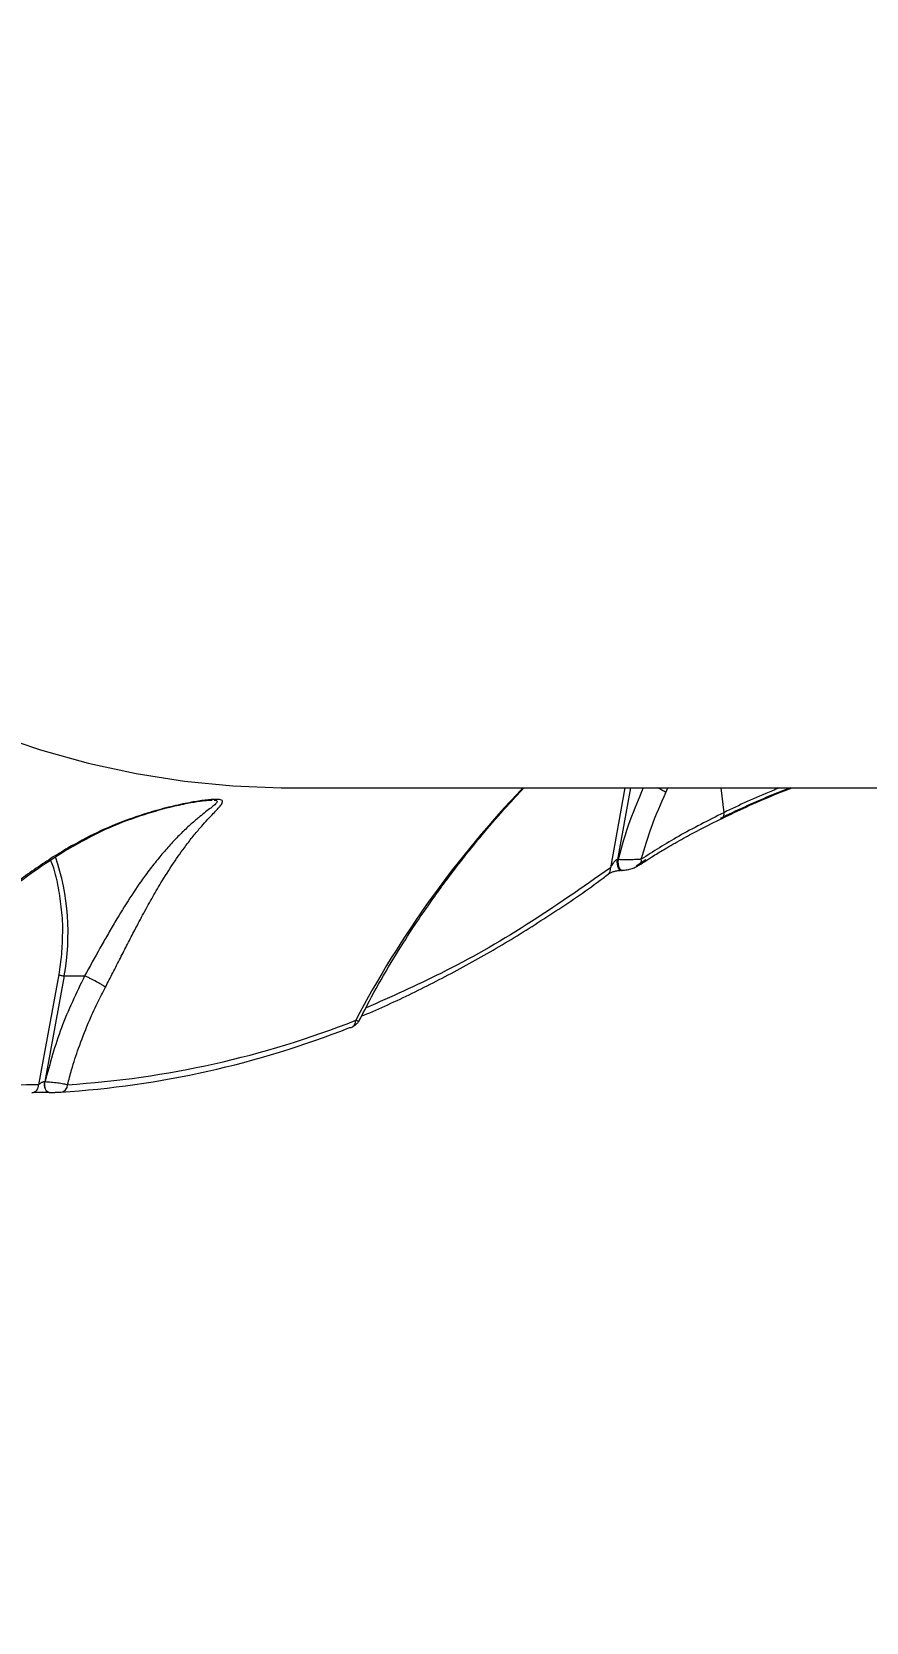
# Model space of a CAD drawing. Header units: millimetres. Extents: x -5873 to 5805, y -5301 to 4302.
# Drawn here: x 408.7 to 512.3, y 566.6 to 764.3 of the extents above; entities that cross this region are included whole.
import ezdxf

# ---------------------------------------------------------------- set-up
doc = ezdxf.new("R2010")
doc.units = ezdxf.units.MM
doc.layers.add('DIKOM_ОБЪЕКТ', color=7, linetype='Continuous')
doc.layers.add('DIKOM_РАЗМЕР_ОБЪЕКТА', color=7, linetype='Continuous')
doc.styles.add('style1', font='arial.ttf', dxfattribs={"width": 0.8})
doc.dimstyles.new('1-50', dxfattribs={"dimtxt": 300, "dimasz": 200, "dimexe": 100, "dimexo": 0, "dimgap": 100, "dimtad": 1, "dimtxsty": 'style1', "dimcen": 200, "dimclrd": 7, "dimclre": 7, "dimclrt": 7, "dimadec": 1, "dimazin": 2, "dimtfac": 1, "dimtmove": 0, "dimatfit": 2, "dimfxl": 0, "dimlwd": 25, "dimlwe": 18, "dimarcsym": 0})

# ---------------------------------------------------------------- blocks, each defined once
blk = doc.blocks.new('*D9')
at = {"layer": 'Defpoints', "color": 0, "transparency": 16777216}
for p in [(1338.11, 2802.44), (-4588.97, -1585.51), (-117.5, -1585.51)]:
    blk.add_point(p, dxfattribs=at)
at = {"layer": 'DIKOM_РАЗМЕР_ОБЪЕКТА', "color": 7, "lineweight": 18, "transparency": 16777216}
for p, q in [((1338.11, 2802.44), (-4688.97, 2802.44)), ((-117.5, -1585.51), (-4688.97, -1585.51))]:
    blk.add_line(p, q, dxfattribs=at)
at = {"layer": 'DIKOM_РАЗМЕР_ОБЪЕКТА', "color": 7, "lineweight": 25, "transparency": 16777216}
blk.add_line((-4588.97, 2602.44), (-4588.97, -1385.51), dxfattribs=at)
at = {"layer": 'DIKOM_РАЗМЕР_ОБЪЕКТА', "color": 7, "transparency": 16777216}
for points in [[(-4622.31, 2602.44), (-4555.64, 2602.44), (-4588.97, 2802.44)], [(-4622.31, -1385.51), (-4555.64, -1385.51), (-4588.97, -1585.51)]]:
    blk.add_solid(points, dxfattribs=at)
at = {"layer": 'DIKOM_РАЗМЕР_ОБЪЕКТА', "color": 7, "transparency": 16777216, "insert": (-4842.15, 460.98), "char_height": 300, "attachment_point": 5, "rotation": 90, "style": 'style1'}
blk.add_mtext('4400', dxfattribs=at)
blk = doc.blocks.new('*D10')
at = {"layer": 'Defpoints', "color": 0, "transparency": 16777216}
for p in [(4304.51, 1053.39), (-1538.59, -1332.39), (4304.51, -4224.84)]:
    blk.add_point(p, dxfattribs=at)
at = {"layer": 'DIKOM_РАЗМЕР_ОБЪЕКТА', "color": 7, "lineweight": 18, "transparency": 16777216}
for p, q in [((4304.51, 1053.39), (4304.51, -4324.84)), ((-1538.59, -1332.39), (-1538.59, -4324.84))]:
    blk.add_line(p, q, dxfattribs=at)
at = {"layer": 'DIKOM_РАЗМЕР_ОБЪЕКТА', "color": 7, "lineweight": 25, "transparency": 16777216}
blk.add_line((-1338.59, -4224.84), (4104.51, -4224.84), dxfattribs=at)
at = {"layer": 'DIKOM_РАЗМЕР_ОБЪЕКТА', "color": 7, "transparency": 16777216}
for points in [[(-1338.59, -4191.51), (-1338.59, -4258.18), (-1538.59, -4224.84)], [(4104.51, -4191.51), (4104.51, -4258.18), (4304.51, -4224.84)]]:
    blk.add_solid(points, dxfattribs=at)
at = {"layer": 'DIKOM_РАЗМЕР_ОБЪЕКТА', "color": 7, "transparency": 16777216, "insert": (1679.28, -3971.67), "char_height": 300, "attachment_point": 5, "style": 'style1'}
blk.add_mtext('5850', dxfattribs=at)

msp = doc.modelspace()

# ---------------------------------------------------------------- linework, layer by layer
at = {"layer": 'DIKOM_ОБЪЕКТ', "color": 7, "linetype": 'Continuous', "lineweight": 15}
for p, q in [((440.646, 670.307), (702.775, 670.322)), ((482.347, 670.309), (480.554, 660.368)), ((483.049, 670.309), (481.441, 661.397)), ((487.449, 669.739), (487.706, 670.309)), ((494.261, 670.31), (494.632, 667.224)), ((430.888, 668.801), (431.085, 668.799)), ((413.235, 662.768), (413.243, 662.759)), ((481.521, 661.397), (481.441, 661.397)), ((481.927, 660.066), (481.898, 660.068)), ((481.927, 660.066), (482.007, 660.066)), ((482.007, 660.066), (482.049, 660.069)), ((484.97, 661.355), (483.747, 660.604)), ((412.056, 647.117), (409.551, 633.431)), ((412.728, 646.952), (410.322, 633.808)), ((412.728, 646.952), (415.261, 646.953)), ((415.267, 646.951), (415.261, 646.953)), ((410.35, 633.808), (410.322, 633.808)), ((410.822, 632.474), (410.807, 632.473)), ((410.807, 632.473), (410.835, 632.473)), ((410.85, 632.474), (410.835, 632.473))]:
    msp.add_line(p, q, dxfattribs=at)
at = {"layer": 'DIKOM_ОБЪЕКТ', "color": 7, "linetype": 'Continuous', "lineweight": 15, "flags": 128}
for points in [[(403.862, 677.04), (409.773, 675.037), (415.714, 673.385), (421.677, 672.085), (427.659, 671.139), (433.652, 670.548), (439.652, 670.311), (440.646, 670.307)], [(481.898, 660.068), (481.823, 660.086), (481.686, 660.182), (481.568, 660.349), (481.479, 660.573), (481.425, 660.837), (481.412, 661.119), (481.441, 661.397)], [(481.521, 661.397), (481.493, 661.119), (481.506, 660.837), (481.559, 660.573), (481.649, 660.349), (481.767, 660.182), (481.904, 660.086), (482.007, 660.066)], [(410.807, 632.473), (410.698, 632.496), (410.58, 632.576), (410.476, 632.708), (410.391, 632.885), (410.33, 633.096), (410.297, 633.33), (410.295, 633.572), (410.322, 633.808)], [(410.835, 632.473), (410.726, 632.496), (410.608, 632.576), (410.504, 632.708), (410.419, 632.885), (410.358, 633.096), (410.325, 633.33), (410.323, 633.572), (410.35, 633.808)]]:
    msp.add_lwpolyline(points, dxfattribs=at)
at = {"layer": 'DIKOM_ОБЪЕКТ', "color": 7, "linetype": 'Continuous', "lineweight": 15}
for centre, radius, start, end in [((561.977, 582.054), 127.691, 136.27861, 152.29046), ((482.423, 662.056), 9.18, 56.80708, 64.02587), ((494.056, 667.015), 0.613, 307.36799, 19.90491), ((383.405, 652.267), 29.801, 349.72666, 18.53735), ((479.761, 660.177), 0.816, 316.87391, 13.55869), ((483.678, 661.294), 0.734, 305.72119, 11.85174), ((479.916, 660.068), 0.629, 295.78313, 314.40568), ((404.797, 750.364), 118.096, 273.64193, 291.54657), ((405.653, 751.031), 117.836, 273.64211, 291.54658), ((448.171, 641.234), 0.714, 269.81023, 304.39376), ((448.049, 641.356), 0.884, 306.47877, 4.76032), ((408.631, 633.351), 0.923, 274.6668, 4.9617), ((412.232, 633.411), 0.907, 274.21738, 1.37579)]:
    msp.add_arc(centre, radius, start, end, dxfattribs=at)
for points, knots in [([(449.294, 641.234), (450.002, 642.621), (451.443, 645.445), (453.807, 649.441), (456.064, 652.981), (457.977, 655.782), (459.61, 658.058), (461.168, 660.144), (462.909, 662.381), (465.086, 665.042), (467.401, 667.737), (469.103, 669.548), (469.818, 670.308)], [0, 0, 0, 0, 0.1389279, 0.2828902, 0.4028602, 0.4981175, 0.5689933, 0.6368785, 0.7134994, 0.8019172, 0.9168382, 1, 1, 1, 1]), ([(484.649, 670.309), (484.063, 668.958), (482.797, 666.037), (481.967, 663.019), (481.521, 661.397)], [0, 0, 0, 0, 0.4624175, 1, 1, 1, 1]), ([(502.908, 670.31), (502.052, 669.979), (498.925, 668.771), (496.188, 667.462), (494.201, 666.512)], [0, 0, 0, 0, 0.2738489, 1, 1, 1, 1]), ([(494.428, 666.528), (496.399, 667.47), (499.128, 668.773), (502.247, 669.976), (503.113, 670.31)], [0, 0, 0, 0, 0.7223753, 1, 1, 1, 1]), ([(501.563, 670.31), (501.265, 670.194), (498.757, 669.216), (496.564, 668.157), (494.632, 667.224)], [0, 0, 0, 0, 0.1189983, 1, 1, 1, 1]), ([(417.845, 645.55), (418.155, 646.148), (418.781, 647.353), (419.697, 649.155), (420.602, 650.932), (421.569, 652.81), (422.62, 654.791), (423.754, 656.837), (425.062, 659.06), (426.504, 661.307), (427.867, 663.202), (429.005, 664.638), (429.934, 665.721), (430.736, 666.594), (431.384, 667.271), (431.902, 667.816), (432.28, 668.257), (432.425, 668.556), (432.361, 668.729), (432.124, 668.859), (431.547, 668.897), (430.629, 668.828), (429.843, 668.733), (428.969, 668.598), (427.6, 668.35), (425.604, 667.906), (423.053, 667.196), (420.067, 666.181), (416.733, 664.811), (414.379, 663.503), (413.199, 662.847)], [0, 0, 0, 0, 0.0312571, 0.0629768, 0.0937445, 0.1252851, 0.1651891, 0.2066982, 0.2501565, 0.3126632, 0.3745095, 0.4157059, 0.4576187, 0.4988617, 0.5312277, 0.5609959, 0.5947844, 0.6235721, 0.6401207, 0.6552208, 0.6867228, 0.7019655, 0.7183172, 0.7332026, 0.7495559, 0.7895104, 0.8324353, 0.8751386, 0.937408, 1, 1, 1, 1]), ([(413.254, 662.732), (414.768, 663.584), (417.659, 665.21), (421.963, 666.834), (425.415, 667.842), (427.917, 668.394), (429.514, 668.665), (430.541, 668.786), (430.914, 668.8), (431.057, 668.806)], [0, 0, 0, 0, 0.2595164, 0.49535, 0.689387, 0.8053673, 0.8947656, 0.9596725, 1, 1, 1, 1]), ([(431.367, 668.796), (431.425, 668.789), (431.545, 668.775), (431.682, 668.725), (431.748, 668.635), (431.67, 668.446), (431.346, 668.141), (430.79, 667.703), (430.135, 667.193), (429.332, 666.548), (428.372, 665.723), (427.289, 664.71), (426.165, 663.556), (425.031, 662.287), (423.864, 660.859), (422.489, 659.035), (420.885, 656.686), (419.343, 654.183), (418.101, 652.043), (416.85, 649.821), (415.903, 648.104), (415.267, 646.951)], [0, 0, 0, 0, 0.0118712, 0.0241967, 0.0462821, 0.0713144, 0.1181025, 0.1643834, 0.2106324, 0.2570192, 0.3190619, 0.3834241, 0.4423019, 0.5055499, 0.5668459, 0.6277169, 0.7204249, 0.8136076, 0.8606923, 0.9064261, 1, 1, 1, 1]), ([(484.396, 661.445), (484.812, 662.848), (485.645, 665.655), (486.848, 668.377), (487.449, 669.739)], [0, 0, 0, 0, 0.4996352, 1, 1, 1, 1]), ([(494.632, 667.224), (492.71, 666.254), (488.864, 664.312), (485.886, 662.401), (484.396, 661.445)], [0, 0, 0, 0, 0.4999546, 1, 1, 1, 1]), ([(488.592, 663.461), (488.944, 663.66), (489.923, 664.215), (491.835, 665.24), (493.49, 666.062), (494.428, 666.528)], [0, 0, 0, 0, 0.1951207, 0.5435892, 1, 1, 1, 1]), ([(413.199, 662.847), (412.502, 662.424), (411.074, 661.558), (408.949, 660.135), (406.783, 658.58), (404.696, 656.963), (402.684, 655.295), (400.817, 653.64), (398.977, 651.905), (396.635, 649.549), (393.877, 646.493), (390.925, 642.755), (388.285, 638.951), (386.825, 636.384), (386.094, 635.099)], [0, 0, 0, 0, 0.0582653, 0.1194063, 0.1834728, 0.2505195, 0.3109851, 0.3747113, 0.4347249, 0.4995489, 0.6251062, 0.7503634, 0.8750549, 1, 1, 1, 1]), ([(386.353, 634.629), (387.151, 636.082), (388.708, 638.917), (391.437, 642.844), (394.057, 646.183), (396.606, 649.099), (399.435, 652.041), (402.536, 654.925), (405.932, 657.734), (409.451, 660.365), (412.085, 662.014), (413.467, 662.879)], [0, 0, 0, 0, 0.1386421, 0.2705789, 0.3806363, 0.4686953, 0.5652844, 0.6855684, 0.7791706, 0.8841216, 1, 1, 1, 1]), ([(413.243, 662.759), (413.245, 662.757), (413.255, 662.745), (413.224, 662.801), (413.199, 662.847)], [0, 0, 0, 0, 0.1898479, 1, 1, 1, 1]), ([(484.107, 660.699), (484.699, 661.089), (485.723, 661.763), (487.173, 662.639), (488.073, 663.17), (488.505, 663.412), (488.592, 663.461)], [0, 0, 0, 0, 0.4286703, 0.7405851, 0.9477982, 1, 1, 1, 1]), ([(411.036, 661.309), (411.14, 661.041), (411.539, 660.012), (412.014, 657.937), (412.393, 655.2), (412.54, 653.272), (412.499, 652.311), (412.497, 652.284)], [0, 0, 0, 0, 0.1043546, 0.4017062, 0.6990616, 0.9917428, 1, 1, 1, 1]), ([(480.554, 660.368), (477.086, 657.942), (470.15, 653.09), (460.013, 647.312), (453.314, 644.353), (450.209, 642.981)], [0, 0, 0, 0, 0.3491459, 0.6983452, 1, 1, 1, 1]), ([(480.354, 659.617), (480.448, 659.678), (480.633, 659.798), (481.015, 659.944), (481.379, 660.029), (481.682, 660.065), (481.827, 660.067), (481.899, 660.067)], [0, 0, 0, 0, 0.2696839, 0.5298597, 0.7712858, 0.8853044, 1, 1, 1, 1]), ([(481.441, 661.397), (481.418, 661.394), (481.37, 661.389), (481.252, 661.333), (481.073, 661.185), (480.799, 660.853), (480.652, 660.562), (480.554, 660.368)], [0, 0, 0, 0, 0.0484761, 0.1039332, 0.2504422, 0.5003074, 1, 1, 1, 1]), ([(484.396, 661.445), (484.237, 661.431), (483.914, 661.404), (483.321, 661.385), (482.795, 661.377), (482.366, 661.377), (481.925, 661.382), (481.657, 661.392), (481.521, 661.397)], [0, 0, 0, 0, 0.2320877, 0.4700113, 0.5951313, 0.7250114, 0.8602376, 1, 1, 1, 1]), ([(481.98, 660.067), (482.082, 660.072), (482.283, 660.08), (482.623, 660.137), (482.947, 660.212), (483.337, 660.329), (483.763, 660.494), (483.993, 660.631), (484.107, 660.699)], [0, 0, 0, 0, 0.1396786, 0.2755243, 0.405755, 0.5309408, 0.7687593, 1, 1, 1, 1]), ([(449.682, 641.976), (449.763, 642.008), (451.859, 642.836), (455.94, 644.768), (461.925, 647.805), (467.879, 651.213), (473.792, 654.983), (477.929, 657.783), (480.075, 659.417), (480.285, 659.577)], [0, 0, 0, 0, 0.0077631, 0.2006009, 0.3941871, 0.5884591, 0.7833546, 0.9788068, 1, 1, 1, 1]), ([(412.497, 652.284), (412.479, 651.399), (412.443, 649.64), (412.184, 647.954), (412.056, 647.117)], [0, 0, 0, 0, 0.5037861, 1, 1, 1, 1]), ([(415.261, 646.953), (414.229, 644.812), (412.167, 640.533), (410.955, 636.049), (410.35, 633.808)], [0, 0, 0, 0, 0.5002256, 1, 1, 1, 1]), ([(412.056, 647.117), (412.094, 647.095), (412.171, 647.052), (412.35, 646.997), (412.548, 646.959), (412.668, 646.955), (412.728, 646.952)], [0, 0, 0, 0, 0.2500269, 0.4999326, 0.7499819, 1, 1, 1, 1]), ([(417.845, 645.55), (417.789, 645.59), (417.674, 645.672), (417.418, 645.833), (417.098, 646.022), (416.633, 646.28), (416.12, 646.547), (415.623, 646.79), (415.387, 646.897), (415.267, 646.951)], [0, 0, 0, 0, 0.1150985, 0.2384075, 0.3678918, 0.5006822, 0.7326648, 0.8644266, 1, 1, 1, 1]), ([(413.139, 633.433), (413.305, 634.054), (413.709, 635.569), (414.541, 638.125), (415.614, 640.898), (416.749, 643.427), (417.51, 644.902), (417.845, 645.55)], [0, 0, 0, 0, 0.1503546, 0.3668237, 0.6226269, 0.8340781, 1, 1, 1, 1]), ([(448.574, 640.645), (448.667, 640.701), (448.852, 640.811), (449.056, 640.985), (449.207, 641.136), (449.251, 641.206), (449.274, 641.241)], [0, 0, 0, 0, 0.2515297, 0.4980106, 0.7449303, 1, 1, 1, 1]), ([(449.269, 641.244), (449.262, 641.271), (449.248, 641.326), (449.036, 641.395), (448.93, 641.429)], [0, 0, 0, 0, 0.4982927, 1, 1, 1, 1]), ([(409.551, 633.431), (405.531, 633.343), (397.818, 633.176), (390.125, 634.263), (386.442, 634.783)], [0, 0, 0, 0, 0.5211812, 1, 1, 1, 1]), ([(410.822, 632.474), (410.731, 632.473), (410.55, 632.473), (410.248, 632.47), (409.94, 632.466), (409.542, 632.458), (409.074, 632.446), (408.829, 632.436), (408.706, 632.431)], [0, 0, 0, 0, 0.125099, 0.2509788, 0.3751738, 0.5012473, 0.7504629, 1, 1, 1, 1]), ([(410.322, 633.808), (410.285, 633.806), (410.209, 633.801), (410.087, 633.768), (409.97, 633.723), (409.829, 633.653), (409.676, 633.554), (409.593, 633.472), (409.551, 633.431)], [0, 0, 0, 0, 0.1200062, 0.2511689, 0.3672096, 0.5008277, 0.7498844, 1, 1, 1, 1]), ([(410.35, 633.808), (410.473, 633.803), (410.718, 633.793), (411.123, 633.761), (411.531, 633.721), (412.055, 633.655), (412.669, 633.556), (412.982, 633.474), (413.139, 633.433)], [0, 0, 0, 0, 0.129916, 0.2575827, 0.3846671, 0.5094701, 0.7555967, 1, 1, 1, 1]), ([(410.85, 632.474), (410.912, 632.474), (411.036, 632.474), (411.243, 632.476), (411.453, 632.479), (411.726, 632.485), (412.046, 632.494), (412.215, 632.502), (412.299, 632.506)], [0, 0, 0, 0, 0.1249521, 0.2509021, 0.375163, 0.5011908, 0.7504786, 1, 1, 1, 1])]:
    msp.add_open_spline(points, degree=3, knots=knots, dxfattribs=at)

# ---------------------------------------------------------------- dimensions: what is measured, and where the dimension line sits
at = {"layer": 'DIKOM_РАЗМЕР_ОБЪЕКТА'}
dim = msp.add_linear_dim(base=(-4588.973, -1585.515), p1=(1338.114, 2802.437), p2=(-117.504, -1585.515), angle=90, text='4400', dimstyle='1-50', dxfattribs=at)
dim.commit()
dim.dimension.update_dxf_attribs({"geometry": '*D9', "text_midpoint": (-4588.973, 460.978), "dimtype": 160})
dim = msp.add_linear_dim(base=(4304.512, -4224.842), p1=(-1538.592, -1332.389), p2=(4304.512, 1053.391), text='5850', dimstyle='1-50', dxfattribs=at)
dim.commit()
dim.dimension.update_dxf_attribs({"geometry": '*D10', "text_midpoint": (1679.282, -4224.842), "dimtype": 160})

doc.saveas('drawing.dxf')
